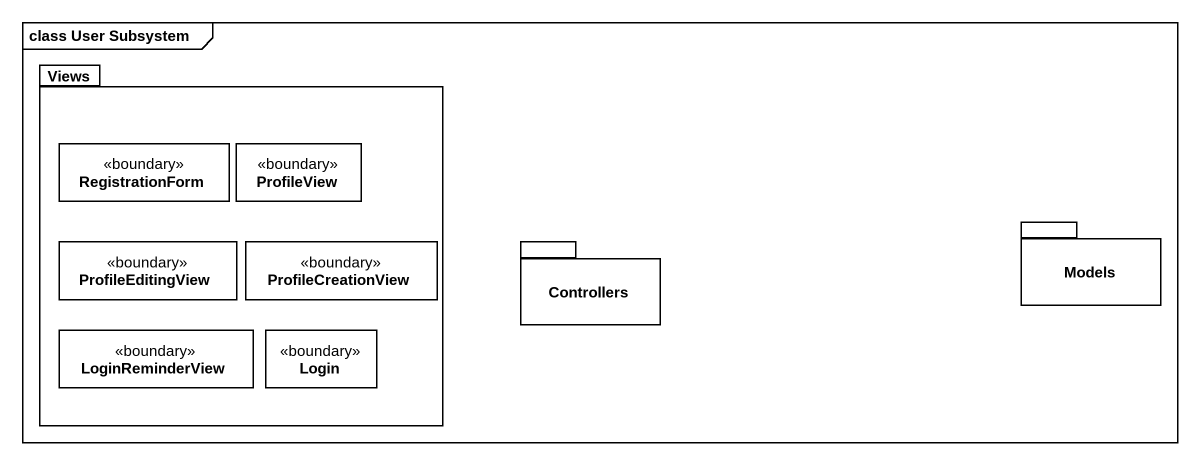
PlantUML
@startuml
mainframe class User Subsystem
hide circle
hide empty members
package Views {
  class RegistrationForm <<boundary>>
  class ProfileView <<boundary>>
  class ProfileEditingView <<boundary>>
  class ProfileCreationView <<boundary>>
  class LoginReminderView <<boundary>>
  class Login <<boundary>>
}
package Controllers {
}
package Models {
}
@enduml
